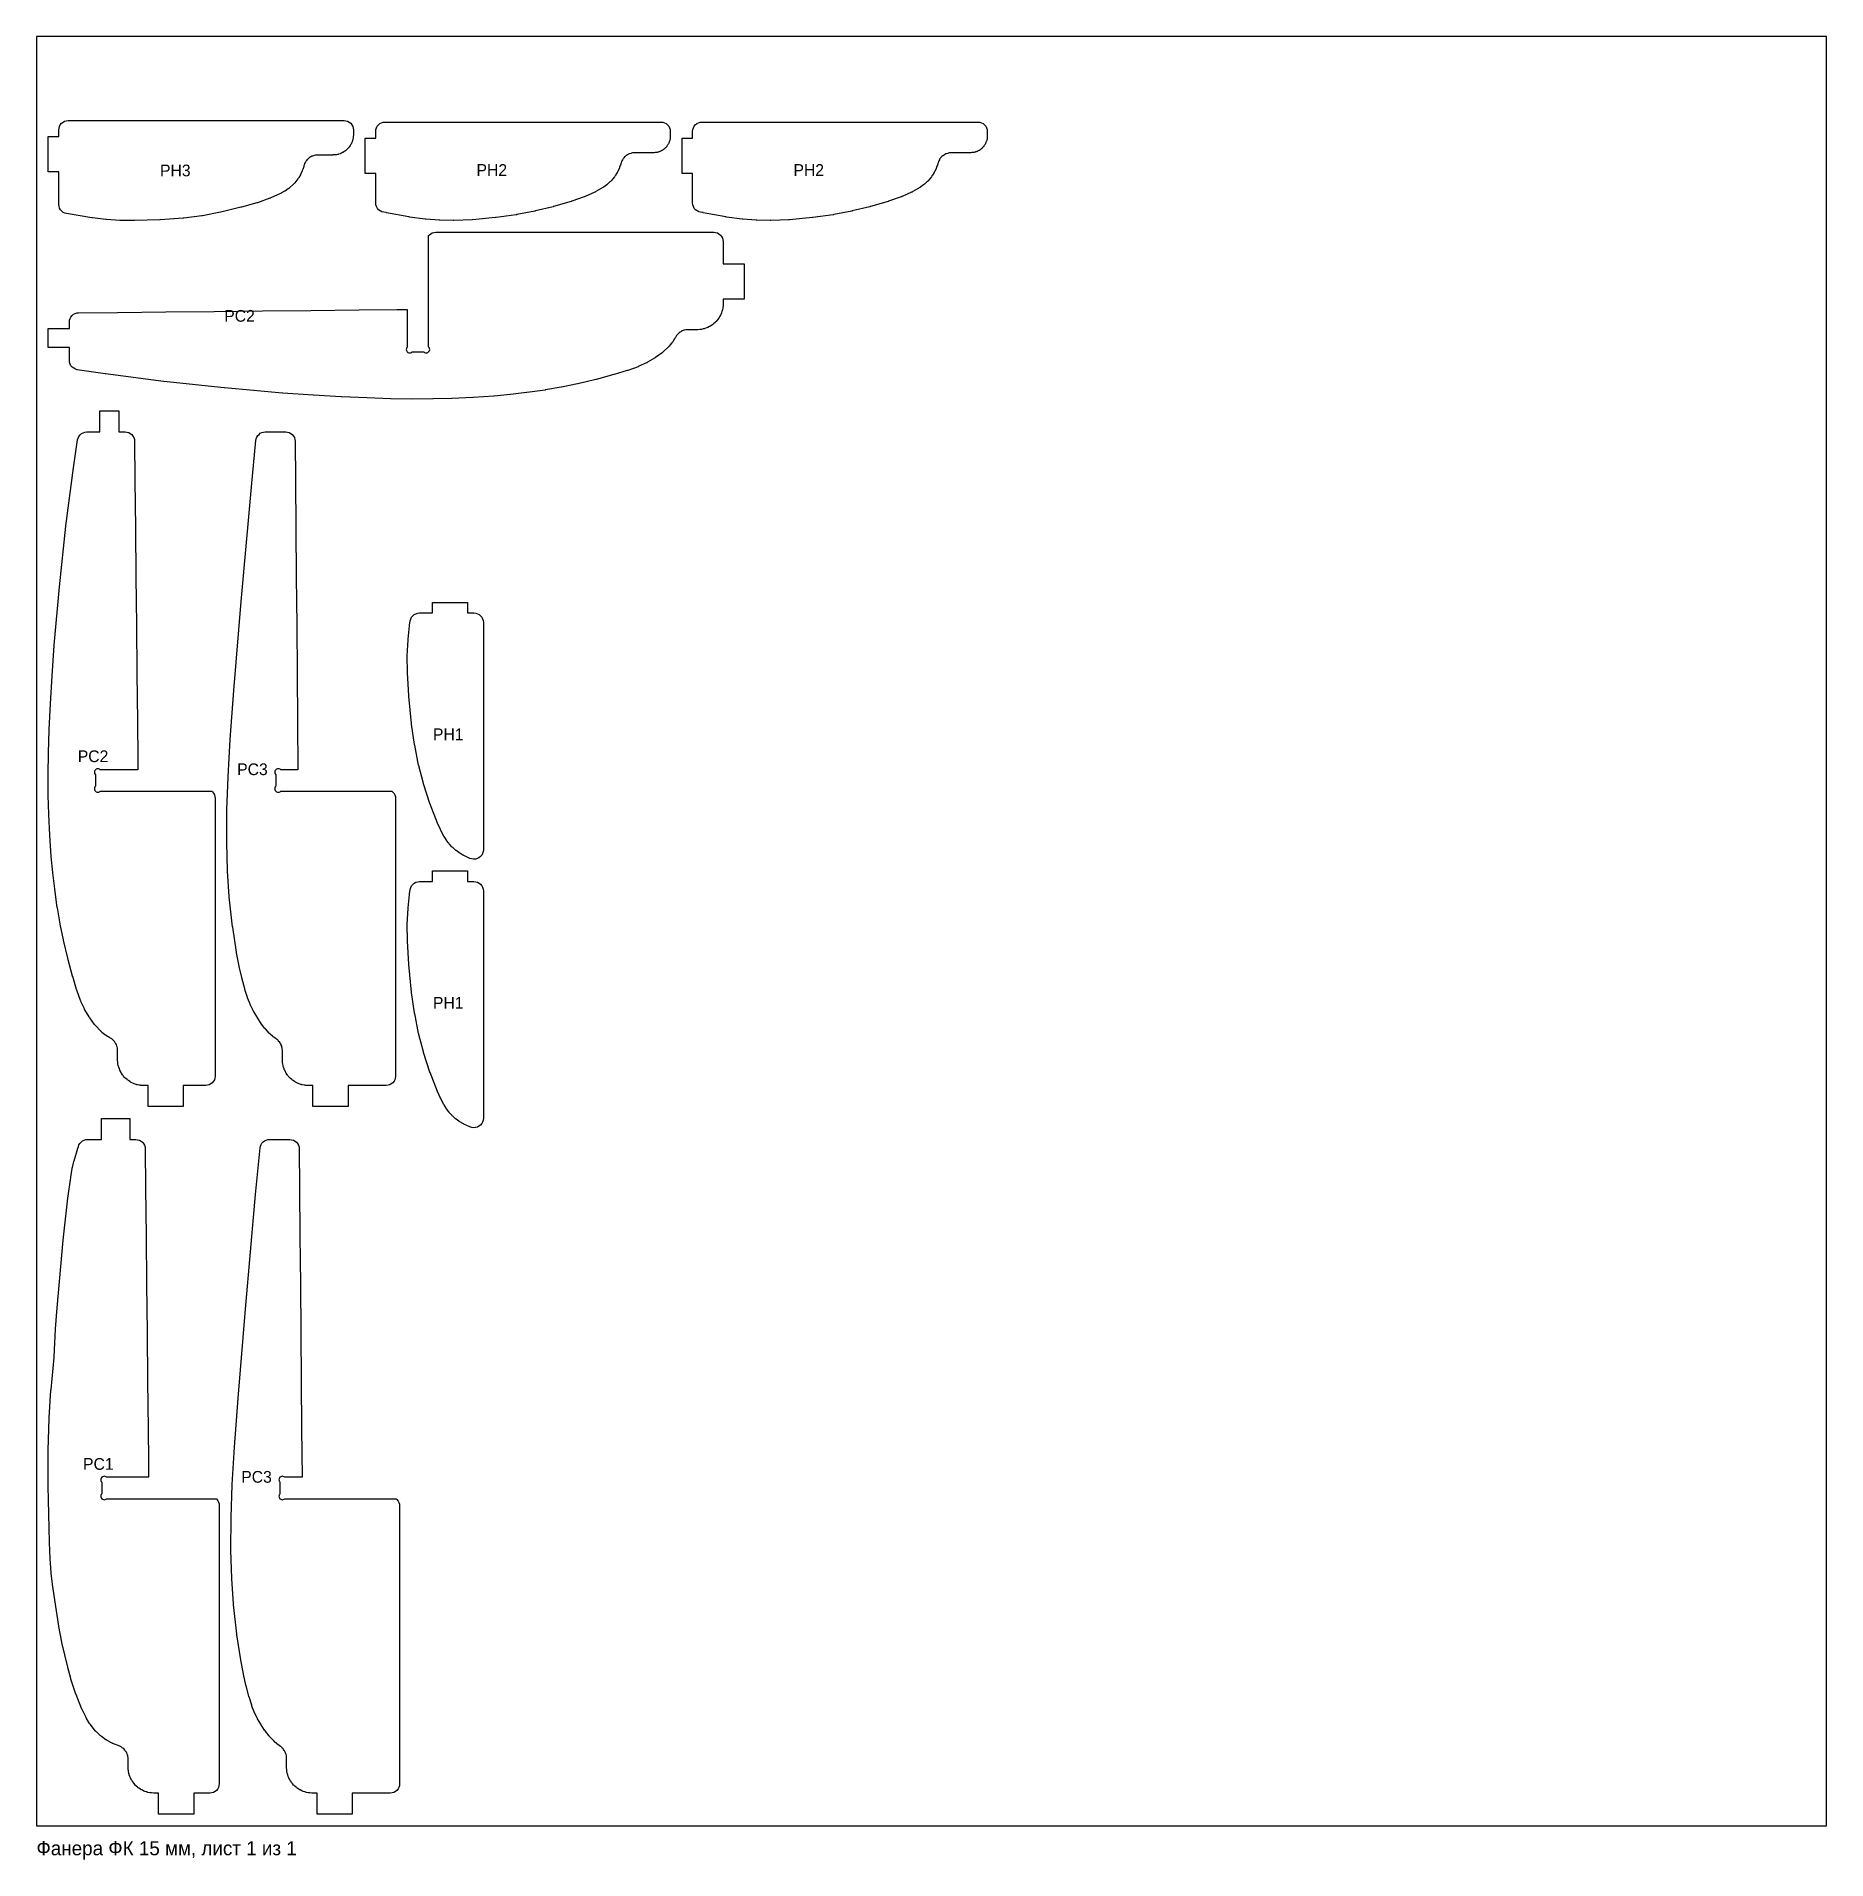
# Model space of a CAD drawing. Header units: millimetres. Extents: x 0 to 1525, y -29 to 1525.
import ezdxf
from ezdxf.enums import TextEntityAlignment as Align

# ---------------------------------------------------------------- set-up
doc = ezdxf.new("R2010")
doc.units = ezdxf.units.MM
for name, color, linetype in [('CUT_OUT', 7, 'Continuous'), ('SHEET', 9, 'Continuous'), ('TEXT', 8, 'Continuous')]:
    doc.layers.add(name, color=color, linetype=linetype)

msp = doc.modelspace()

# ---------------------------------------------------------------- linework, layer by layer
at = {"layer": 'CUT_OUT'}
for points in [[(24.2, 1374.4), (22.7, 1375.1), (21.5, 1376.1), (20.4, 1377.3), (19.6, 1378.7), (19.2, 1380.3), (19, 1381.9), (19, 1409.7), (10, 1409.7), (10, 1439.7), (19, 1439.7), (19, 1445.4), (19.2, 1446.9), (19.6, 1448.4), (20.3, 1449.8), (21.3, 1451), (22.6, 1452), (23.9, 1452.8), (25.4, 1453.2), (27, 1453.4), (262, 1453.4), (263.6, 1453.2), (265.1, 1452.8), (266.4, 1452), (267.7, 1451), (268.7, 1449.8), (269.4, 1448.4), (269.8, 1446.9), (270, 1445.4), (270, 1441.7), (270, 1441.4), (270, 1441.3), (270, 1441.1), (269.9, 1439.8), (269.8, 1439.2), (269.8, 1439), (269.7, 1438.5), (269.5, 1437.5), (269.4, 1437), (269.3, 1436.7), (269.2, 1436.2), (268.9, 1435.3), (268.7, 1434.8), (268.6, 1434.6), (268.4, 1434.1), (268, 1433.2), (267.7, 1432.8), (267.6, 1432.6), (267.3, 1432.1), (266.8, 1431.3), (266.5, 1430.9), (266.3, 1430.7), (266, 1430.3), (265.3, 1429.5), (265, 1429.2), (264.8, 1429), (264.4, 1428.6), (263.7, 1428), (263.3, 1427.6), (263.1, 1427.5), (262.6, 1427.2), (261.8, 1426.6), (261.4, 1426.4), (261.2, 1426.2), (260.7, 1426), (259.8, 1425.6), (259.3, 1425.3), (259.1, 1425.2), (258.6, 1425.1), (257.7, 1424.7), (257.2, 1424.6), (256.9, 1424.5), (256.4, 1424.4), (255.5, 1424.2), (255, 1424.1), (254.7, 1424.1), (254.2, 1424), (252.9, 1424), (252.6, 1424), (252.5, 1423.9), (252.2, 1423.9), (239.6, 1423.9), (239.3, 1423.9), (238.1, 1423.9), (237.6, 1423.8), (236.6, 1423.6), (236.1, 1423.4), (235.1, 1423.1), (234.6, 1422.9), (233.6, 1422.4), (233.2, 1422.1), (232.3, 1421.6), (231.9, 1421.2), (231.1, 1420.5), (230.7, 1420.1), (230, 1419.3), (229.7, 1418.9), (229.1, 1418), (228.9, 1417.6), (228.4, 1416.6), (228.2, 1416.1), (227.9, 1415), (227.7, 1414.6), (227.7, 1414.6), (227.7, 1414.3), (226.8, 1411.7), (226.7, 1411.3), (226.6, 1411), (226.4, 1410.6), (225.3, 1408), (225.1, 1407.6), (225, 1407.5), (224.8, 1407.1), (223.4, 1404.7), (223.1, 1404.3), (223, 1404), (222.6, 1403.6), (220, 1400.2), (219.5, 1399.6), (219.3, 1399.4), (218.8, 1398.9), (215.5, 1396), (215.1, 1395.6), (214.9, 1395.5), (214.5, 1395.2), (212.1, 1393.5), (211.8, 1393.4), (211.7, 1393.3), (211.4, 1393.1), (208.7, 1391.6), (208.4, 1391.4), (208.2, 1391.3), (207.9, 1391.2), (199.6, 1387.4), (199.3, 1387.3), (199.1, 1387.2), (198.8, 1387.1), (188.2, 1383.3), (188, 1383.2), (187.8, 1383.2), (187.6, 1383.1), (174.6, 1379.5), (174.4, 1379.5), (174.4, 1379.4), (174.2, 1379.4), (157.1, 1375.3), (156.9, 1375.3), (156.8, 1375.3), (156.7, 1375.3), (141.5, 1372.2), (141.2, 1372.2), (141.1, 1372.2), (140.8, 1372.1), (125.6, 1370.2), (125.4, 1370.1), (125.2, 1370.1), (125, 1370.1), (105.5, 1368.8), (105.4, 1368.8), (105.3, 1368.8), (105.1, 1368.8), (83.5, 1368.2), (83.4, 1368.2), (83.3, 1368.2), (83.1, 1368.2), (71.6, 1368.3), (71.4, 1368.3), (71.3, 1368.3), (71.1, 1368.3), (59.6, 1369), (59.4, 1369), (59.3, 1369), (59.1, 1369), (47.6, 1370.4), (47.5, 1370.4), (47.4, 1370.4), (47.2, 1370.5), (25.7, 1374), (24.2, 1374.4)], [(294.2, 1375.6), (292.8, 1376.3), (291.5, 1377.3), (290.4, 1378.5), (289.6, 1380), (289.2, 1381.5), (289, 1383.1), (289, 1408.2), (280, 1408.2), (280, 1438.2), (289, 1438.2), (289, 1444.1), (289.2, 1445.6), (289.6, 1447.1), (290.3, 1448.5), (291.3, 1449.7), (292.6, 1450.7), (293.9, 1451.5), (295.4, 1451.9), (297, 1452.1), (532, 1452.1), (533.6, 1451.9), (535.1, 1451.5), (536.4, 1450.7), (537.7, 1449.7), (538.7, 1448.5), (539.4, 1447.1), (539.8, 1445.6), (540, 1444.1), (540, 1440.4), (540, 1440.1), (540, 1440), (540, 1439.8), (539.9, 1438.9), (539.9, 1438.4), (539.8, 1438.1), (539.8, 1437.6), (539.6, 1437), (539.5, 1436.5), (539.5, 1436.3), (539.3, 1435.8), (539.1, 1435.3), (538.9, 1434.8), (538.8, 1434.5), (538.6, 1434.1), (538.4, 1433.6), (538.1, 1433.1), (538, 1432.9), (537.7, 1432.4), (537.4, 1432), (537.1, 1431.6), (537, 1431.3), (536.6, 1430.9), (536.3, 1430.5), (535.9, 1430.2), (535.7, 1430), (535.3, 1429.6), (534.9, 1429.2), (534.5, 1428.9), (534.3, 1428.8), (533.9, 1428.5), (533.4, 1428.1), (533, 1427.9), (532.8, 1427.7), (532.3, 1427.5), (531.8, 1427.3), (531.3, 1427), (531.1, 1426.9), (530.6, 1426.8), (530.1, 1426.6), (529.6, 1426.4), (529.3, 1426.4), (528.8, 1426.2), (528.3, 1426.1), (527.8, 1426), (527.5, 1426), (527, 1426), (526.1, 1425.9), (525.9, 1425.9), (525.7, 1425.9), (525.5, 1425.9), (509.7, 1425.9), (509.5, 1425.9), (508.3, 1425.8), (507.8, 1425.7), (506.8, 1425.5), (506.3, 1425.4), (505.3, 1425.1), (504.8, 1424.9), (503.9, 1424.4), (503.5, 1424.2), (502.6, 1423.6), (502.2, 1423.3), (501.4, 1422.6), (501, 1422.3), (500.3, 1421.5), (500, 1421.1), (499.4, 1420.3), (499.2, 1419.8), (498.7, 1418.9), (498.5, 1418.4), (498.1, 1417.3), (498, 1417.1), (497.9, 1416.6), (497.8, 1416.2), (496.8, 1413.5), (496.7, 1413.1), (496.6, 1412.9), (496.4, 1412.5), (495.2, 1409.9), (495, 1409.6), (494.9, 1409.4), (494.7, 1409), (493.3, 1406.7), (492.9, 1406.2), (492.8, 1406), (492.4, 1405.5), (489.6, 1402.1), (489.2, 1401.7), (489, 1401.5), (488.6, 1401.1), (486.6, 1399.2), (486.3, 1399), (486.1, 1398.8), (485.8, 1398.6), (483.5, 1396.8), (483.1, 1396.6), (482.9, 1396.5), (482.5, 1396.2), (476.6, 1392.8), (476.2, 1392.5), (476, 1392.4), (475.6, 1392.2), (467.4, 1388.6), (467.1, 1388.5), (467, 1388.4), (466.6, 1388.3), (456, 1384.5), (455.8, 1384.5), (455.7, 1384.4), (455.5, 1384.4), (440.5, 1380.1), (440.4, 1380), (440.3, 1380), (440.1, 1379.9), (425, 1376.3), (424.8, 1376.2), (424.7, 1376.2), (424.6, 1376.1), (409.3, 1373.2), (409.1, 1373.1), (409, 1373.1), (408.8, 1373.1), (391.5, 1370.7), (391.3, 1370.6), (391.2, 1370.6), (391, 1370.6), (371.6, 1368.8), (371.4, 1368.8), (371.3, 1368.8), (371.1, 1368.8), (355.6, 1368.2), (355.4, 1368.2), (355.3, 1368.2), (355, 1368.2), (343.6, 1368.4), (343.4, 1368.4), (343.3, 1368.4), (343.1, 1368.4), (331.7, 1369.3), (331.4, 1369.3), (331.3, 1369.3), (331.1, 1369.3), (317.8, 1371.1), (317.5, 1371.1), (317.4, 1371.2), (317.2, 1371.2), (298.1, 1374.8), (298, 1374.9), (297.7, 1374.9), (297.6, 1374.9), (295.8, 1375.2), (294.2, 1375.6)], [(564.2, 1375.6), (562.8, 1376.3), (561.5, 1377.3), (560.4, 1378.5), (559.6, 1380), (559.2, 1381.5), (559, 1383.1), (559, 1408.2), (550, 1408.2), (550, 1438.2), (559, 1438.2), (559, 1444.1), (559.2, 1445.6), (559.6, 1447.1), (560.3, 1448.5), (561.3, 1449.7), (562.6, 1450.7), (563.9, 1451.5), (565.4, 1451.9), (567, 1452.1), (802, 1452.1), (803.6, 1451.9), (805.1, 1451.5), (806.4, 1450.7), (807.7, 1449.7), (808.7, 1448.5), (809.4, 1447.1), (809.8, 1445.6), (810, 1444.1), (810, 1440.4), (810, 1440.1), (810, 1440), (810, 1439.8), (809.9, 1438.9), (809.9, 1438.4), (809.8, 1438.1), (809.8, 1437.6), (809.6, 1437), (809.5, 1436.5), (809.5, 1436.3), (809.3, 1435.8), (809.1, 1435.3), (808.9, 1434.8), (808.8, 1434.5), (808.6, 1434.1), (808.4, 1433.6), (808.1, 1433.1), (808, 1432.9), (807.7, 1432.4), (807.4, 1432), (807.1, 1431.6), (807, 1431.3), (806.6, 1430.9), (806.3, 1430.5), (805.9, 1430.2), (805.7, 1430), (805.3, 1429.6), (804.9, 1429.2), (804.5, 1428.9), (804.3, 1428.8), (803.9, 1428.5), (803.4, 1428.1), (803, 1427.9), (802.8, 1427.7), (802.3, 1427.5), (801.8, 1427.3), (801.3, 1427), (801.1, 1426.9), (800.6, 1426.8), (800.1, 1426.6), (799.6, 1426.4), (799.3, 1426.4), (798.8, 1426.2), (798.3, 1426.1), (797.8, 1426), (797.5, 1426), (797, 1426), (796.1, 1425.9), (795.9, 1425.9), (795.7, 1425.9), (795.5, 1425.9), (779.7, 1425.9), (779.5, 1425.9), (778.3, 1425.8), (777.8, 1425.7), (776.8, 1425.5), (776.3, 1425.4), (775.3, 1425.1), (774.8, 1424.9), (773.9, 1424.4), (773.5, 1424.2), (772.6, 1423.6), (772.2, 1423.3), (771.4, 1422.6), (771, 1422.3), (770.3, 1421.5), (770, 1421.1), (769.4, 1420.3), (769.2, 1419.8), (768.7, 1418.9), (768.5, 1418.4), (768.1, 1417.3), (768, 1417.1), (767.9, 1416.6), (767.8, 1416.2), (766.8, 1413.5), (766.7, 1413.1), (766.6, 1412.9), (766.4, 1412.5), (765.2, 1409.9), (765, 1409.6), (764.9, 1409.4), (764.7, 1409), (763.3, 1406.7), (762.9, 1406.2), (762.8, 1406), (762.4, 1405.5), (759.6, 1402.1), (759.2, 1401.7), (759, 1401.5), (758.6, 1401.1), (756.6, 1399.2), (756.3, 1399), (756.1, 1398.8), (755.8, 1398.6), (753.5, 1396.8), (753.1, 1396.6), (752.9, 1396.5), (752.5, 1396.2), (746.6, 1392.8), (746.2, 1392.5), (746, 1392.4), (745.6, 1392.2), (737.4, 1388.6), (737.1, 1388.5), (737, 1388.4), (736.6, 1388.3), (726, 1384.5), (725.8, 1384.5), (725.7, 1384.4), (725.5, 1384.4), (710.5, 1380.1), (710.4, 1380), (710.3, 1380), (710.1, 1379.9), (695, 1376.3), (694.8, 1376.2), (694.7, 1376.2), (694.6, 1376.1), (679.3, 1373.2), (679.1, 1373.1), (679, 1373.1), (678.8, 1373.1), (661.5, 1370.7), (661.3, 1370.6), (661.2, 1370.6), (661, 1370.6), (641.6, 1368.8), (641.4, 1368.8), (641.3, 1368.8), (641.1, 1368.8), (625.6, 1368.2), (625.4, 1368.2), (625.3, 1368.2), (625, 1368.2), (613.6, 1368.4), (613.4, 1368.4), (613.3, 1368.4), (613.1, 1368.4), (601.7, 1369.3), (601.4, 1369.3), (601.3, 1369.3), (601.1, 1369.3), (587.8, 1371.1), (587.5, 1371.1), (587.4, 1371.2), (587.2, 1371.2), (568.1, 1374.8), (568, 1374.9), (567.7, 1374.9), (567.6, 1374.9), (565.8, 1375.2), (564.2, 1375.6)], [(30.5, 1243.1), (29.4, 1244.4), (28.7, 1245.8), (28.2, 1247.3), (28, 1249), (28, 1259.9), (10, 1259.9), (10, 1276.2), (28, 1276.2), (28, 1281.5), (28.2, 1283.1), (28.6, 1284.6), (29.3, 1285.9), (30.3, 1287.2), (31.5, 1288.2), (32.9, 1288.9), (34.4, 1289.4), (35.9, 1289.5), (69.1, 1289.9), (110.3, 1290.3), (151.4, 1290.7), (192.6, 1291.1), (233.7, 1291.6), (274.9, 1292), (306.9, 1292.3), (315.6, 1292.4), (315.9, 1292.4), (315.9, 1260.4), (315.4, 1259.8), (315.1, 1259.1), (315, 1258.3), (315.1, 1257.5), (315.4, 1256.8), (315.9, 1256.2), (316.5, 1255.7), (317.2, 1255.4), (318, 1255.3), (318.7, 1255.4), (319.5, 1255.7), (320.1, 1256.2), (329.9, 1256.2), (330.5, 1255.7), (331.3, 1255.4), (332, 1255.3), (332.8, 1255.4), (333.5, 1255.7), (334.1, 1256.2), (334.6, 1256.8), (334.9, 1257.5), (335, 1258.3), (334.9, 1259.1), (334.6, 1259.8), (334.1, 1260.4), (334.1, 1355.5), (334.7, 1356), (335.9, 1356.9), (337.2, 1357.6), (338.6, 1358), (340.1, 1358.2), (577, 1358.2), (578.6, 1358), (580.1, 1357.6), (581.4, 1356.8), (582.7, 1355.8), (583.7, 1354.6), (584.4, 1353.2), (584.8, 1351.7), (585, 1350.2), (585, 1331.1), (603, 1331.1), (603, 1301.1), (585, 1301.1), (585, 1297.4), (585, 1297.2), (585, 1297), (585, 1296.8), (584.9, 1294.9), (584.8, 1294.4), (584.8, 1294.1), (584.7, 1293.6), (584.4, 1292.1), (584.3, 1291.5), (584.2, 1291.3), (584, 1290.8), (583.5, 1289.3), (583.4, 1288.8), (583.3, 1288.6), (583, 1288.1), (582.3, 1286.7), (582.1, 1286.2), (582, 1286), (581.7, 1285.6), (580.8, 1284.3), (580.5, 1283.8), (580.4, 1283.6), (580, 1283.2), (579, 1282), (578.6, 1281.7), (578.4, 1281.5), (578.1, 1281.1), (576.9, 1280.1), (576.5, 1279.8), (576.3, 1279.6), (575.8, 1279.3), (574.5, 1278.4), (574.1, 1278.1), (573.9, 1278), (573.4, 1277.8), (572, 1277.1), (571.5, 1276.9), (571.3, 1276.8), (570.8, 1276.6), (569.3, 1276.1), (568.8, 1275.9), (568.6, 1275.9), (568.1, 1275.7), (566.5, 1275.4), (566, 1275.3), (565.7, 1275.3), (565.2, 1275.3), (563.3, 1275.1), (563.1, 1275.1), (562.9, 1275.1), (562.7, 1275.1), (555.2, 1275.1), (554.9, 1275.1), (553.7, 1275), (553.1, 1274.9), (552, 1274.7), (551.5, 1274.6), (550.4, 1274.2), (549.9, 1274), (549, 1273.4), (548.5, 1273.1), (547.6, 1272.5), (547.2, 1272.1), (546.4, 1271.4), (546, 1271), (545.3, 1270.1), (545, 1269.6), (544.4, 1268.5), (544.2, 1268.3), (544.2, 1268.2), (543.9, 1267.8), (543.8, 1267.6), (543.6, 1267.2), (542.1, 1264.8), (541.8, 1264.4), (541.7, 1264.3), (541.4, 1263.9), (539.7, 1261.8), (539.3, 1261.4), (539.2, 1261.2), (538.8, 1260.8), (533.9, 1256.2), (533.5, 1255.9), (533.4, 1255.8), (533, 1255.5), (527.4, 1251.4), (527.1, 1251.2), (526.9, 1251.1), (526.6, 1250.9), (520.6, 1247.3), (520.3, 1247.1), (520.1, 1247), (519.7, 1246.8), (513.3, 1243.9), (513, 1243.8), (512.8, 1243.7), (512.5, 1243.6), (503.8, 1240.4), (503.6, 1240.3), (503.5, 1240.3), (503.3, 1240.2), (492.2, 1236.9), (492.1, 1236.9), (492, 1236.8), (491.9, 1236.8), (476.7, 1232.8), (476.6, 1232.7), (476.5, 1232.7), (476.4, 1232.7), (461.1, 1229), (461, 1229), (461, 1229), (460.8, 1229), (447.4, 1226.2), (447.3, 1226.2), (447.2, 1226.1), (447.1, 1226.1), (433.6, 1223.8), (433.5, 1223.8), (433.4, 1223.7), (433.3, 1223.7), (417.8, 1221.5), (417.6, 1221.5), (417.6, 1221.5), (417.5, 1221.5), (403.8, 1219.9), (403.7, 1219.9), (403.7, 1219.9), (403.6, 1219.8), (389.9, 1218.6), (389.8, 1218.6), (389.7, 1218.6), (389.6, 1218.6), (371.9, 1217.4), (371.8, 1217.4), (371.8, 1217.4), (371.7, 1217.4), (353.9, 1216.6), (353.8, 1216.6), (353.8, 1216.6), (353.7, 1216.6), (337.9, 1216.1), (337.8, 1216.1), (337.8, 1216.1), (337.7, 1216.1), (319.9, 1216), (319.8, 1216), (319.8, 1216), (319.7, 1216), (301.8, 1216.2), (301.8, 1216.2), (301.7, 1216.2), (301.7, 1216.2), (281.8, 1216.9), (281.8, 1216.9), (281.7, 1216.9), (281.7, 1216.9), (259.8, 1217.9), (259.7, 1217.9), (235.9, 1219.3), (235.8, 1219.3), (209.9, 1221.1), (209.8, 1221.1), (209.8, 1221.1), (209.7, 1221.1), (160.1, 1225.5), (160, 1225.5), (160, 1225.5), (159.9, 1225.5), (108.4, 1231), (108.3, 1231), (108.2, 1231), (108.1, 1231.1), (58.7, 1237.5), (58.6, 1237.5), (58.6, 1237.5), (58.5, 1237.5), (34.8, 1241), (33.2, 1241.4), (31.8, 1242.2), (30.5, 1243.1)], [(37.1, 1185.5), (38.4, 1186.6), (39.8, 1187.3), (41.3, 1187.8), (43, 1188), (53.9, 1188), (53.9, 1206), (70.2, 1206), (70.2, 1188), (75.5, 1188), (77.1, 1187.8), (78.6, 1187.4), (79.9, 1186.7), (81.2, 1185.7), (82.2, 1184.5), (82.9, 1183.1), (83.4, 1181.6), (83.5, 1180.1), (83.9, 1146.9), (84.3, 1105.7), (84.7, 1064.6), (85.1, 1023.4), (85.6, 982.3), (86, 941.1), (86.3, 909.1), (86.4, 900.4), (86.4, 900.1), (54.4, 900.1), (53.8, 900.6), (53.1, 900.9), (52.3, 901), (51.5, 900.9), (50.8, 900.6), (50.2, 900.1), (49.7, 899.5), (49.4, 898.8), (49.3, 898), (49.4, 897.3), (49.7, 896.5), (50.2, 895.9), (50.2, 886.1), (49.7, 885.5), (49.4, 884.7), (49.3, 884), (49.4, 883.2), (49.7, 882.5), (50.2, 881.9), (50.8, 881.4), (51.5, 881.1), (52.3, 881), (53.1, 881.1), (53.8, 881.4), (54.4, 881.9), (149.5, 881.9), (150, 881.3), (150.9, 880.1), (151.6, 878.8), (152, 877.4), (152.2, 875.9), (152.2, 639), (152, 637.4), (151.6, 635.9), (150.8, 634.6), (149.8, 633.3), (148.6, 632.3), (147.2, 631.6), (145.7, 631.2), (144.2, 631), (125.1, 631), (125.1, 613), (95.1, 613), (95.1, 631), (91.4, 631), (91.2, 631), (91, 631), (90.8, 631), (88.9, 631.1), (88.4, 631.2), (88.1, 631.2), (87.6, 631.3), (86.1, 631.6), (85.5, 631.7), (85.3, 631.8), (84.8, 632), (83.3, 632.5), (82.8, 632.6), (82.6, 632.7), (82.1, 633), (80.7, 633.7), (80.2, 633.9), (80, 634), (79.6, 634.3), (78.3, 635.2), (77.8, 635.5), (77.6, 635.6), (77.2, 636), (76, 637), (75.7, 637.4), (75.5, 637.6), (75.1, 637.9), (74.1, 639.1), (73.8, 639.5), (73.6, 639.7), (73.3, 640.2), (72.4, 641.5), (72.1, 641.9), (72, 642.1), (71.8, 642.6), (71.1, 644), (70.9, 644.5), (70.8, 644.7), (70.6, 645.2), (70.1, 646.7), (69.9, 647.2), (69.9, 647.4), (69.7, 647.9), (69.4, 649.5), (69.3, 650), (69.3, 650.3), (69.3, 650.8), (69.1, 652.7), (69.1, 652.9), (69.1, 653.1), (69.1, 653.3), (69.1, 660.8), (69.1, 661.1), (69, 662.3), (68.9, 662.9), (68.7, 664), (68.6, 664.5), (68.2, 665.6), (68, 666.1), (67.4, 667), (67.1, 667.5), (66.5, 668.4), (66.1, 668.8), (65.4, 669.6), (65, 670), (64.1, 670.7), (63.6, 671), (62.5, 671.6), (62.3, 671.8), (62.2, 671.8), (61.8, 672.1), (61.6, 672.2), (61.2, 672.4), (58.8, 673.9), (58.4, 674.2), (58.3, 674.3), (57.9, 674.6), (55.8, 676.3), (55.4, 676.7), (55.2, 676.8), (54.8, 677.2), (50.2, 682.1), (49.9, 682.5), (49.8, 682.6), (49.5, 683), (45.4, 688.6), (45.2, 688.9), (45.1, 689.1), (44.9, 689.4), (41.3, 695.4), (41.1, 695.7), (41, 695.9), (40.8, 696.3), (37.9, 702.7), (37.8, 703), (37.7, 703.2), (37.6, 703.5), (34.4, 712.2), (34.3, 712.4), (34.3, 712.5), (34.2, 712.7), (30.9, 723.8), (30.9, 723.9), (30.8, 724), (30.8, 724.1), (26.8, 739.3), (26.7, 739.4), (26.7, 739.5), (26.7, 739.6), (23, 754.9), (23, 755), (23, 755), (23, 755.2), (20.2, 768.6), (20.2, 768.7), (20.1, 768.8), (20.1, 768.9), (17.8, 782.4), (17.8, 782.5), (17.7, 782.6), (17.7, 782.7), (15.5, 798.2), (15.5, 798.4), (15.5, 798.4), (15.5, 798.5), (13.9, 812.2), (13.9, 812.3), (13.9, 812.3), (13.8, 812.4), (12.6, 826.1), (12.6, 826.2), (12.6, 826.3), (12.6, 826.4), (11.4, 844.1), (11.4, 844.2), (11.4, 844.2), (11.4, 844.3), (10.6, 862.1), (10.6, 862.2), (10.6, 862.2), (10.6, 862.3), (10.1, 878.1), (10.1, 878.2), (10.1, 878.2), (10.1, 878.3), (10, 896.1), (10, 896.2), (10, 896.2), (10, 896.3), (10.2, 914.2), (10.2, 914.2), (10.2, 914.3), (10.2, 914.3), (10.9, 934.2), (10.9, 934.2), (10.9, 934.3), (10.9, 934.3), (11.9, 956.2), (11.9, 956.3), (13.3, 980.1), (13.3, 980.2), (15.1, 1006.1), (15.1, 1006.2), (15.1, 1006.2), (15.1, 1006.3), (19.5, 1055.9), (19.5, 1056), (19.5, 1056), (19.5, 1056.1), (25, 1107.6), (25, 1107.7), (25, 1107.8), (25.1, 1107.9), (31.5, 1157.3), (31.5, 1157.4), (31.5, 1157.4), (31.5, 1157.5), (35, 1181.2), (35.4, 1182.8), (36.2, 1184.2), (37.1, 1185.5)], [(162.2, 837.9), (162.2, 838), (162.3, 865.8), (162.3, 865.9), (162.3, 865.9), (162.3, 866), (163.3, 893.8), (163.3, 893.9), (163.3, 893.9), (163.3, 894), (165.1, 925.8), (165.1, 925.8), (165.1, 925.8), (165.1, 925.9), (168.2, 967.7), (168.2, 967.7), (174.5, 1043.4), (174.5, 1043.5), (183.1, 1141), (183.2, 1141.1), (187, 1180.8), (187.3, 1182.2), (187.8, 1183.6), (188.6, 1184.8), (189.6, 1185.9), (190.7, 1186.8), (192.1, 1187.5), (193.5, 1187.9), (194.9, 1188), (212.3, 1188), (213.8, 1187.8), (215.3, 1187.4), (216.7, 1186.7), (217.9, 1185.7), (218.9, 1184.5), (219.7, 1183.1), (220.1, 1181.6), (220.3, 1180.1), (220.6, 1146.9), (220.9, 1105.7), (221.3, 1064.6), (221.7, 1023.4), (222, 982.3), (222.4, 941.1), (222.8, 900.4), (222.8, 900.1), (208.1, 900.1), (207.5, 900.6), (206.8, 900.9), (206, 901), (205.2, 900.9), (204.5, 900.6), (203.9, 900.1), (203.4, 899.5), (203.1, 898.8), (203, 898), (203.1, 897.3), (203.4, 896.5), (203.9, 895.9), (203.9, 886.1), (203.4, 885.5), (203.1, 884.7), (203, 884), (203.1, 883.2), (203.4, 882.5), (203.9, 881.9), (204.5, 881.4), (205.2, 881.1), (206, 881), (206.8, 881.1), (207.5, 881.4), (208.1, 881.9), (302.8, 881.9), (303.6, 881.1), (304.6, 879.9), (305.3, 878.6), (305.8, 877.1), (305.9, 875.5), (305.9, 639), (305.7, 637.4), (305.3, 635.9), (304.6, 634.6), (303.6, 633.3), (302.3, 632.3), (301, 631.6), (299.5, 631.2), (297.9, 631), (265.5, 631), (265.5, 613), (235.5, 613), (235.5, 631), (231.8, 631), (231.6, 631), (231.4, 631), (231.2, 631), (229.3, 631.1), (228.7, 631.2), (228.5, 631.2), (228, 631.3), (226.4, 631.6), (225.9, 631.7), (225.7, 631.8), (225.2, 632), (223.7, 632.5), (223.2, 632.6), (223, 632.7), (222.5, 633), (221.1, 633.7), (220.6, 633.9), (220.4, 634), (219.9, 634.3), (218.6, 635.2), (218.2, 635.5), (218, 635.6), (217.6, 636), (216.4, 637), (216, 637.4), (215.9, 637.6), (215.5, 637.9), (214.5, 639.1), (214.1, 639.5), (214, 639.7), (213.7, 640.2), (212.8, 641.5), (212.5, 641.9), (212.4, 642.1), (212.1, 642.6), (211.5, 644), (211.2, 644.5), (211.1, 644.7), (211, 645.2), (210.4, 646.7), (210.3, 647.2), (210.2, 647.4), (210.1, 647.9), (209.8, 649.5), (209.7, 650), (209.7, 650.3), (209.6, 650.8), (209.5, 652.7), (209.5, 652.9), (209.5, 653.1), (209.5, 653.3), (209.5, 660.7), (209.5, 661), (209.4, 662.2), (209.3, 662.8), (209.1, 663.8), (209, 664.4), (208.6, 665.4), (208.4, 665.9), (207.9, 666.9), (207.6, 667.3), (207, 668.2), (206.6, 668.6), (205.9, 669.4), (205.5, 669.8), (204.5, 670.6), (204.3, 670.7), (202.1, 672.3), (201.7, 672.6), (201.6, 672.7), (201.2, 673), (199.1, 674.9), (198.8, 675.2), (198.6, 675.4), (198.3, 675.7), (195, 679.3), (194.7, 679.6), (194.6, 679.7), (194.4, 680), (191.2, 684.2), (191.1, 684.4), (191, 684.5), (190.9, 684.7), (187.9, 689.2), (187.8, 689.4), (187.7, 689.5), (187.6, 689.7), (184.9, 694.3), (184.8, 694.5), (184.7, 694.7), (184.6, 694.9), (182.3, 699.6), (182.1, 699.9), (182.1, 700), (182, 700.3), (180, 705.2), (179.9, 705.5), (179.9, 705.6), (179.8, 705.9), (177.6, 712.9), (177.5, 713.1), (177.5, 713.2), (177.4, 713.4), (175, 722.7), (175, 722.8), (175, 722.9), (174.9, 723), (172.8, 732.4), (172.8, 732.6), (172.8, 732.6), (172.7, 732.7), (170.5, 744.2), (170.5, 744.3), (170.5, 744.4), (170.4, 744.6), (167.2, 765.9), (167.1, 766.1), (167.1, 766.1), (167.1, 766.3), (164.3, 791.7), (164.3, 791.9), (164.2, 792), (164.2, 792.2), (162.8, 813.7), (162.8, 813.9), (162.8, 813.9), (162.8, 814.1), (162.2, 837.7), (162.2, 837.9), (162.2, 837.9)], [(318.9, 1028.5), (319.6, 1030), (320.6, 1031.3), (321.8, 1032.3), (323.3, 1033.1), (324.8, 1033.6), (326.4, 1033.7), (337.3, 1033.7), (337.3, 1042.7), (367.3, 1042.7), (367.3, 1033.7), (372.7, 1033.7), (374.2, 1033.6), (375.7, 1033.1), (377.1, 1032.4), (378.3, 1031.4), (379.3, 1030.2), (380.1, 1028.8), (380.5, 1027.3), (380.7, 1025.7), (380.7, 831.9), (380.5, 830.3), (380, 828.7), (379.3, 827.3), (378.2, 826.1), (377, 825.1), (375.6, 824.4), (374, 824), (372.4, 823.9), (370.8, 824.1), (369.3, 824.6), (364.2, 827), (363.8, 827.2), (363.7, 827.2), (363.3, 827.4), (360.7, 829), (360.4, 829.2), (360.2, 829.3), (359.9, 829.5), (357.5, 831.2), (357.2, 831.4), (357, 831.6), (356.7, 831.8), (354.6, 833.7), (354.2, 834), (354.1, 834.2), (353.8, 834.5), (351.8, 836.7), (351.6, 837), (351.5, 837.1), (351.2, 837.4), (349.4, 839.9), (349.2, 840.2), (349.1, 840.3), (349, 840.6), (347.2, 843.3), (347.1, 843.5), (347, 843.7), (346.9, 843.9), (344.4, 848.6), (344.3, 848.8), (344.2, 848.9), (344.1, 849.2), (341.8, 854.1), (341.7, 854.3), (341.7, 854.4), (341.6, 854.6), (335.3, 870.9), (335.2, 871.1), (335.2, 871.2), (335.1, 871.4), (329.8, 888), (329.7, 888.2), (329.7, 888.3), (329.6, 888.5), (325.7, 903.5), (325.7, 903.7), (325.7, 903.8), (325.6, 904), (322.2, 921.1), (322.1, 921.3), (322.1, 921.5), (322.1, 921.7), (319.6, 939), (319.6, 939.2), (319.6, 939.3), (319.5, 939.4), (317.1, 962.9), (317.1, 963.1), (317.1, 963.2), (317.1, 963.3), (316, 982.8), (316, 983), (316, 983.1), (316, 983.3), (315.9, 996.8), (315.9, 997), (315.9, 997.1), (315.9, 997.3), (316.6, 1010.8), (316.6, 1011), (316.6, 1011.1), (316.6, 1011.4), (317.8, 1022.8), (317.9, 1023), (317.9, 1023), (317.9, 1023.2), (318.5, 1027), (318.9, 1028.5)], [(318.9, 799.7), (319.6, 801.1), (320.6, 802.4), (321.8, 803.4), (323.3, 804.2), (324.8, 804.7), (326.4, 804.9), (337.3, 804.9), (337.3, 813.9), (367.3, 813.9), (367.3, 804.9), (372.7, 804.9), (374.2, 804.7), (375.7, 804.3), (377.1, 803.5), (378.3, 802.5), (379.3, 801.3), (380.1, 799.9), (380.5, 798.4), (380.7, 796.9), (380.7, 603), (380.5, 601.4), (380, 599.9), (379.3, 598.5), (378.2, 597.2), (377, 596.3), (375.6, 595.5), (374, 595.1), (372.4, 595), (370.8, 595.2), (369.3, 595.7), (364.2, 598.1), (363.8, 598.3), (363.7, 598.4), (363.3, 598.6), (360.7, 600.1), (360.4, 600.3), (360.2, 600.4), (359.9, 600.6), (357.5, 602.3), (357.2, 602.6), (357, 602.7), (356.7, 603), (354.6, 604.9), (354.2, 605.2), (354.1, 605.3), (353.8, 605.7), (351.8, 607.8), (351.6, 608.1), (351.5, 608.3), (351.2, 608.6), (349.4, 611.1), (349.2, 611.3), (349.1, 611.4), (349, 611.7), (347.2, 614.4), (347.1, 614.7), (347, 614.8), (346.9, 615), (344.4, 619.8), (344.3, 620), (344.2, 620.1), (344.1, 620.3), (341.8, 625.2), (341.7, 625.4), (341.7, 625.5), (341.6, 625.8), (335.3, 642), (335.2, 642.2), (335.2, 642.3), (335.1, 642.5), (329.8, 659.1), (329.7, 659.3), (329.7, 659.4), (329.6, 659.7), (325.7, 674.6), (325.7, 674.8), (325.7, 674.9), (325.6, 675.2), (322.2, 692.3), (322.1, 692.5), (322.1, 692.6), (322.1, 692.8), (319.6, 710.2), (319.6, 710.3), (319.6, 710.4), (319.5, 710.6), (317.1, 734), (317.1, 734.2), (317.1, 734.3), (317.1, 734.5), (316, 754), (316, 754.2), (316, 754.3), (316, 754.5), (315.9, 768), (315.9, 768.2), (315.9, 768.3), (315.9, 768.5), (316.6, 781.9), (316.6, 782.1), (316.6, 782.3), (316.6, 782.5), (317.8, 793.9), (317.9, 794.1), (317.9, 794.2), (317.9, 794.4), (318.5, 798.1), (318.9, 799.7)], [(10, 319.9), (10.9, 347.6), (10.9, 347.7), (10.9, 347.7), (10.9, 347.9), (12.3, 371.5), (12.4, 371.6), (12.4, 371.7), (12.4, 371.9), (15.1, 399.1), (15.1, 399.2), (15.2, 399.8), (15.2, 399.9), (16.2, 423.4), (16.2, 423.5), (16.2, 423.5), (16.2, 423.7), (17.5, 441.4), (17.5, 441.4), (17.5, 441.5), (17.5, 441.6), (22.8, 499.1), (22.8, 499.2), (22.8, 499.3), (22.8, 499.3), (26.8, 534.9), (26.8, 535), (26.8, 535), (26.8, 535.1), (29.2, 552.7), (29.2, 552.8), (29.2, 552.9), (29.2, 553), (30.4, 560.4), (30.5, 560.7), (30.5, 560.8), (30.6, 561.1), (31.8, 566.2), (31.8, 566.5), (31.9, 566.6), (32, 566.9), (35.3, 577.6), (35.4, 577.7), (35.5, 578.2), (35.5, 578.3), (35.7, 579), (36.2, 580.4), (37, 581.7), (38, 582.8), (39.2, 583.8), (40.5, 584.4), (42, 584.9), (43.5, 585), (55.5, 585), (55.5, 603), (79.4, 603), (79.4, 585), (84.7, 585), (86.2, 584.8), (87.7, 584.4), (89.1, 583.7), (90.3, 582.7), (91.3, 581.5), (92, 580.1), (92.5, 578.6), (92.7, 577.1), (93, 543.9), (93.4, 502.7), (93.8, 461.6), (94.3, 420.4), (94.7, 379.3), (95.1, 338.1), (95.4, 311.2), (95.4, 305.8), (95.5, 297.4), (95.6, 297.1), (59.9, 297.1), (59.2, 297.6), (58.5, 297.9), (57.7, 298), (57, 297.9), (56.2, 297.6), (55.6, 297.1), (55.1, 296.5), (54.8, 295.8), (54.7, 295), (54.8, 294.3), (55.1, 293.5), (55.6, 292.9), (55.6, 283.1), (55.1, 282.5), (54.8, 281.7), (54.7, 281), (54.8, 280.2), (55.1, 279.5), (55.6, 278.9), (56.2, 278.4), (57, 278.1), (57.7, 278), (58.5, 278.1), (59.2, 278.4), (59.9, 278.9), (153.2, 278.9), (153.7, 278.4), (154.5, 277.2), (155.2, 275.9), (155.6, 274.5), (155.7, 273), (155.7, 36), (155.5, 34.4), (155.1, 32.9), (154.4, 31.6), (153.4, 30.3), (152.1, 29.3), (150.8, 28.6), (149.3, 28.2), (147.7, 28), (134.1, 28), (134.1, 10), (104.1, 10), (104.1, 28), (100.4, 28), (100.2, 28), (100, 28), (99.8, 28), (97.9, 28.1), (97.4, 28.2), (97.1, 28.2), (96.6, 28.3), (95, 28.6), (94.5, 28.7), (94.3, 28.8), (93.8, 29), (92.3, 29.5), (91.8, 29.6), (91.6, 29.7), (91.1, 30), (89.7, 30.7), (89.2, 30.9), (89, 31), (88.6, 31.3), (87.3, 32.2), (86.8, 32.5), (86.6, 32.6), (86.2, 33), (85, 34), (84.7, 34.4), (84.5, 34.6), (84.1, 34.9), (83.1, 36.1), (82.7, 36.5), (82.6, 36.7), (82.3, 37.2), (81.4, 38.5), (81.1, 38.9), (81, 39.1), (80.8, 39.6), (80.1, 41), (79.8, 41.5), (79.7, 41.7), (79.6, 42.2), (79.1, 43.7), (78.9, 44.2), (78.8, 44.4), (78.7, 44.9), (78.4, 46.5), (78.3, 47), (78.3, 47.3), (78.2, 47.8), (78.1, 49.3), (78.1, 49.9), (78.1, 50.3), (78.1, 50.3), (78.1, 50.7), (78.1, 56.9), (78.1, 57.1), (78, 58.3), (77.9, 58.8), (77.7, 59.9), (77.6, 60.4), (77.3, 61.4), (77, 61.9), (76.6, 62.8), (76.3, 63.3), (75.7, 64.1), (75.4, 64.6), (74.7, 65.3), (74.3, 65.7), (73.5, 66.4), (73.1, 66.7), (72.2, 67.3), (71.7, 67.6), (70.7, 68.1), (70.4, 68.2), (65.5, 70.1), (65.1, 70.3), (64.9, 70.4), (64.5, 70.6), (60.3, 72.9), (59.9, 73.1), (59.6, 73.3), (59.2, 73.5), (55.4, 76.2), (55, 76.6), (54.8, 76.7), (54.4, 77.1), (51.1, 80.2), (50.7, 80.6), (50.5, 80.8), (50.1, 81.2), (45.9, 86.4), (45.7, 86.8), (45.5, 87), (45.3, 87.4), (42.7, 91.6), (42.5, 91.9), (42.4, 92.1), (42.2, 92.4), (39.1, 98.7), (38.9, 99), (38.8, 99.2), (38.7, 99.5), (33.8, 111.9), (33.8, 112.1), (33.7, 112.2), (33.6, 112.4), (29.4, 125.2), (29.4, 125.4), (29.3, 125.5), (29.3, 125.7), (26.8, 134.9), (26.8, 135), (26.7, 135.1), (26.7, 135.2), (21.7, 156.3), (21.7, 156.4), (21.7, 156.5), (21.6, 156.7), (19.1, 170), (19.1, 170.2), (19, 170.3), (19, 170.4), (13.7, 205.7), (13.6, 205.8), (13.6, 205.9), (13.6, 206), (12.5, 215.5), (12.5, 215.7), (12.4, 215.8), (12.4, 216), (11.6, 227.6), (11.6, 227.7), (11.6, 227.8), (11.6, 227.9), (11, 241.6), (11, 241.7), (11, 241.7), (11, 241.8), (10, 289.6), (10, 289.7), (10, 289.7), (10, 289.8), (10, 319.6), (10, 319.7), (10, 319.8), (10, 319.9)], [(165.7, 234.9), (165.7, 235), (165.9, 262.8), (165.9, 262.9), (165.9, 262.9), (165.9, 263), (166.8, 290.8), (166.8, 290.9), (166.8, 290.9), (166.8, 291), (168.7, 322.8), (168.7, 322.8), (168.7, 322.8), (168.7, 322.9), (171.7, 364.7), (171.7, 364.7), (178, 440.4), (178.1, 440.5), (186.7, 538), (186.7, 538.1), (190.5, 577.8), (190.8, 579.2), (191.3, 580.6), (192.1, 581.8), (193.1, 582.9), (194.3, 583.8), (195.6, 584.5), (197, 584.9), (198.5, 585), (215.8, 585), (217.4, 584.8), (218.9, 584.4), (220.3, 583.7), (221.5, 582.7), (222.5, 581.5), (223.2, 580.1), (223.7, 578.6), (223.8, 577.1), (224.1, 543.9), (224.5, 502.7), (224.8, 461.6), (225.2, 420.4), (225.6, 379.3), (225.9, 338.1), (226.3, 297.4), (226.3, 297.1), (211.7, 297.1), (211.1, 297.6), (210.3, 297.9), (209.6, 298), (208.8, 297.9), (208.1, 297.6), (207.4, 297.1), (207, 296.5), (206.7, 295.8), (206.6, 295), (206.7, 294.3), (207, 293.5), (207.4, 292.9), (207.4, 283.1), (207, 282.5), (206.7, 281.7), (206.6, 281), (206.7, 280.2), (207, 279.5), (207.4, 278.9), (208.1, 278.4), (208.8, 278.1), (209.6, 278), (210.3, 278.1), (211.1, 278.4), (211.7, 278.9), (306.3, 278.9), (307.1, 278.1), (308.1, 276.9), (308.8, 275.6), (309.3, 274.1), (309.4, 272.5), (309.4, 36), (309.3, 34.4), (308.8, 32.9), (308.1, 31.6), (307.1, 30.3), (305.9, 29.3), (304.5, 28.6), (303, 28.2), (301.4, 28), (269, 28), (269, 10), (239, 10), (239, 28), (235.4, 28), (235.1, 28), (235, 28), (234.7, 28), (232.8, 28.1), (232.3, 28.2), (232, 28.2), (231.5, 28.3), (230, 28.6), (229.5, 28.7), (229.2, 28.8), (228.7, 29), (227.2, 29.5), (226.7, 29.6), (226.5, 29.7), (226, 30), (224.6, 30.7), (224.1, 30.9), (223.9, 31), (223.5, 31.3), (222.2, 32.2), (221.7, 32.5), (221.5, 32.6), (221.1, 33), (220, 34), (219.6, 34.4), (219.4, 34.6), (219, 34.9), (218, 36.1), (217.7, 36.5), (217.5, 36.7), (217.2, 37.2), (216.3, 38.5), (216.1, 38.9), (215.9, 39.1), (215.7, 39.6), (215, 41), (214.8, 41.5), (214.7, 41.7), (214.5, 42.2), (214, 43.7), (213.8, 44.2), (213.8, 44.4), (213.6, 44.9), (213.3, 46.5), (213.3, 47), (213.2, 47.3), (213.2, 47.8), (213, 49.7), (213, 49.9), (213, 50.1), (213, 50.3), (213, 57.7), (213, 58), (212.9, 59.2), (212.9, 59.8), (212.6, 60.8), (212.5, 61.4), (212.1, 62.4), (211.9, 62.9), (211.4, 63.9), (211.1, 64.3), (210.5, 65.2), (210.2, 65.6), (209.4, 66.4), (209, 66.8), (208.1, 67.6), (207.8, 67.7), (205.6, 69.3), (205.3, 69.6), (205.1, 69.7), (204.8, 70), (202.6, 71.9), (202.3, 72.2), (202.1, 72.4), (201.9, 72.7), (198.5, 76.3), (198.3, 76.6), (198.1, 76.7), (197.9, 77), (194.8, 81.2), (194.6, 81.4), (194.6, 81.5), (194.4, 81.7), (191.4, 86.2), (191.3, 86.4), (191.2, 86.5), (191.1, 86.7), (188.4, 91.3), (188.3, 91.5), (188.2, 91.7), (188.1, 91.9), (185.8, 96.6), (185.7, 96.9), (185.6, 97), (185.5, 97.3), (183.6, 102.2), (183.5, 102.5), (183.4, 102.6), (183.4, 102.9), (181.1, 109.9), (181.1, 110.1), (181, 110.2), (181, 110.4), (178.6, 119.7), (178.5, 119.8), (178.5, 119.9), (178.5, 120), (176.3, 129.4), (176.3, 129.6), (176.3, 129.6), (176.3, 129.7), (174.1, 141.2), (174, 141.3), (174, 141.4), (174, 141.6), (170.7, 162.9), (170.7, 163.1), (170.7, 163.1), (170.6, 163.3), (167.8, 188.7), (167.8, 188.9), (167.8, 189), (167.8, 189.2), (166.3, 210.7), (166.3, 210.9), (166.3, 210.9), (166.3, 211.1), (165.7, 234.7), (165.7, 234.9), (165.7, 234.9)]]:
    msp.add_lwpolyline(points, close=True, dxfattribs=at)
at = {"layer": 'SHEET'}
msp.add_lwpolyline([(0, 0), (1525, 0), (1525, 1525), (0, 1525)], close=True, dxfattribs=at)

# ---------------------------------------------------------------- texts
at = {"layer": 'TEXT'}
for s, p in [('РН3', (118.3, 1410.8)), ('РН2', (387.9, 1411.2)), ('РН2', (657.9, 1411.2)), ('РС2', (173, 1286.9)), ('РН1', (350.8, 930.3)), ('РС2', (48.2, 911.6)), ('РС3', (184, 900.5)), ('РН1', (350.8, 701.5)), ('РС1', (52.7, 308.5)), ('РС3', (187.5, 297.5))]:
    msp.add_text(s, height=10, dxfattribs=at).set_placement(p, align=Align.MIDDLE_CENTER)
msp.add_text('Фанера ФК 15 мм, лист 1 из 1', height=12, dxfattribs=at).set_placement((0, -25))

doc.saveas('drawing.dxf')
